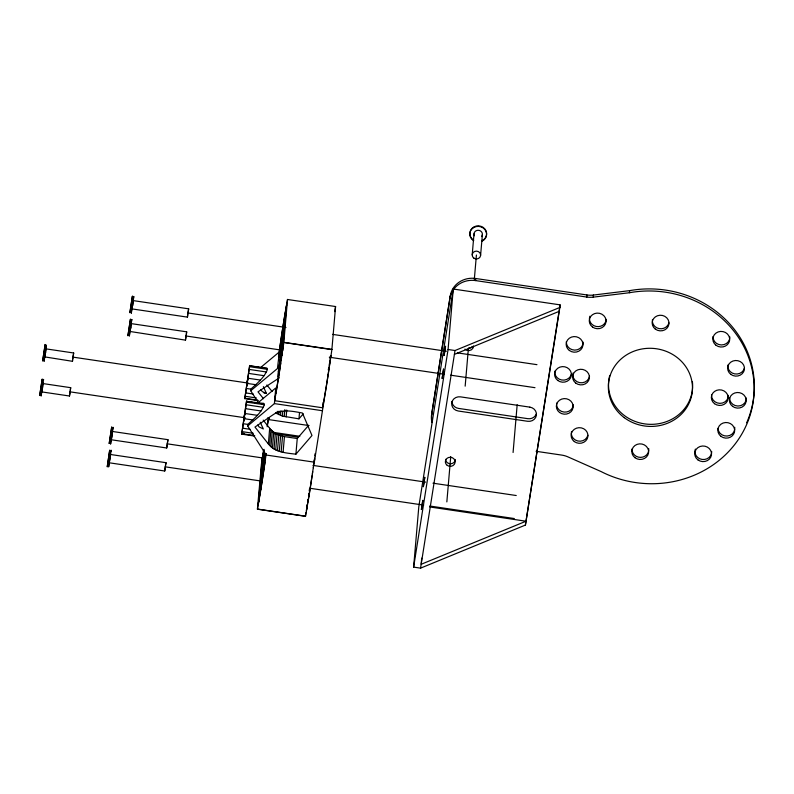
<?xml version="1.0" encoding="UTF-8"?>
<svg xmlns="http://www.w3.org/2000/svg" width="794" height="794" viewBox="0 0 794 794"><rect width="100%" height="100%" fill="white"/><g stroke="black" fill="none" stroke-linecap="round" stroke-linejoin="round"><path stroke-width="1.19" d="M165.529 465.016L165.976 462.713L164.745 471.011L109.244 462.793L109.86 459.339M129.958 331.912L130.573 328.478M131.199 323.734L130.752 327.297M187.672 314.871L187.434 317.134L188.664 308.836L133.174 300.598L132.995 302.355M164.735 470.991L165.45 465.572M111.468 438.635L111.22 439.757L166.71 447.995L167.028 445.176M112.341 432.75L112.46 431.47L167.951 439.678L166.73 447.965M131.199 323.615L186.689 331.832L186.332 334.939L185.468 340.13L130.077 331.485M253.901 435.956L241.694 434.139L246.477 401.367L263.767 403.451L264.382 404.732C261.305 412.9 254.011 418.597 247.807 424.403L247.678 425.971L266.258 455.041L314.315 462.168L325.014 394.439M241.694 434.139L246.676 400.92M258.209 400.623L244.78 398.638L249.584 365.826L266.853 367.989L267.459 369.339C264.432 377.577 257.107 383.323 250.864 389.139L250.715 390.757L258.685 403.154M244.78 398.638L249.763 365.458M42.826 384.088L42.955 383.571L42.558 386.936M44.702 356.893L72.443 361.3L72.542 360.148M131.328 312.469L131.318 313.074M306.206 512.319A54.637 1.35 -81.6 0 1 305.72 514.988L305.482 516.308L257.425 509.192L261.415 464.143A54.637 1.35 -81.6 0 1 262.03 459.944M260.492 478.951L261.97 461.612L263.916 451.022M266.258 455.041L266.367 453.771M268.352 443.925L254.963 427.053L272.957 414.825C281.582 408.592 292.877 411.332 302.425 413.019L311.982 435.499L295.904 454.178C286.336 453.007 274.714 452.421 268.352 443.925L269.692 428.284L263.201 420.105M269.583 445.345L270.923 429.703L269.692 428.284M247.678 425.971L274.406 403.6L275.746 387.968L258.229 402.618M270.952 446.665L272.292 431.033L270.923 429.703M272.431 447.876L273.771 432.234L272.292 431.033M274.019 448.957L275.359 433.316L273.771 432.234M286.356 307.546L284.877 324.885L280.332 349.598M283.825 342.422L287.527 299.417L287.279 300.728A54.637 1.35 -81.6 0 0 286.803 303.407L285.731 310.117M275.697 449.91L277.037 434.268L275.359 433.316M277.463 450.724L278.803 435.082L277.037 434.268M279.289 451.389L280.629 435.747L278.803 435.082M281.165 451.905L282.515 436.273L280.629 435.747M283.091 452.272L284.431 436.631L282.515 436.273M295.904 454.178L297.244 438.536L308.618 425.326M305.482 516.308L305.759 513.103M314.315 462.168L314.563 459.25L313.253 467.706M314.851 455.925L315.039 453.751M322.811 406.657L323.178 402.31M331.892 349.459L335.584 306.534L287.507 299.497M413.624 567.115L418.815 506.641L453.255 289.026L560.078 304.856L559.849 307.457L525.41 525.072L420.562 568.147L413.624 567.115L448.074 349.499L453.255 289.026M431.966 422.567A22.44 20.823 4.9 0 1 431.608 414.766L450.287 295.785A22.44 20.823 4.9 0 1 475.745 278.496L586.955 294.971A22.44 20.823 4.9 0 0 593.406 295.06L629.622 290.644A103.806 96.312 4.9 0 1 730.371 324.617A103.806 96.312 4.9 0 1 746.658 422.795M421.703 558.132L421.177 564.286L526.015 521.221L429.792 506.959M431.608 414.766L450.287 295.785M446.843 501.907L450.734 456.57M472.212 254.705L473.998 233.853M465.165 386.162L468.42 348.179M474.306 279.548L476.41 255.043M450.109 297.869A22.44 20.823 4.9 0 1 475.566 280.58L475.745 278.496M480.598 255.38L482.385 234.528M513.083 452.491L517.182 404.702M525.41 525.072L560.078 304.856M475.566 280.58L586.776 297.055L586.955 294.971M586.776 297.055A22.44 20.823 4.9 0 0 593.227 297.145L593.406 295.06M536.099 451.3L561.765 455.101A22.44 20.823 4.9 0 1 567.948 456.887L601.137 471.586A103.806 96.312 4.9 0 0 753.059 402.568A103.806 96.312 4.9 0 0 629.444 292.728L629.622 290.644M308.965 425.554L269.315 419.689L269.444 418.279M280.461 343.236L277.434 368.555L250.715 390.757M278.496 356.516L281.215 337.748A45.367 1.122 -81.6 0 1 284.659 315.843M278.595 355.365L278.863 352.347L281.265 352.705M303.268 413.863L298.961 418.845L282.336 416.066L277.066 413.634L277.275 411.322M278.754 414.587L279.061 411.113M280.51 415.391L280.917 410.766M282.336 416.066L282.753 411.431M284.222 416.582L284.838 409.635M286.148 416.939L286.763 410.002M298.961 418.845L299.467 413.059M132.548 305.462L131.933 308.896L187.414 317.124M110.664 442.804L110.604 443.935M41.784 391.015L41.725 391.899L69.465 396.007L70.001 393.06L70.696 387.68L42.955 383.571M131.417 311.635L131.804 308.538M110.743 442.139L111.091 439.4M281.92 355.365L279.478 355.017L286.584 305.253M108.917 463.904L108.629 466.951L111.11 450.347M129.63 333.043L129.343 336.1L131.824 319.486M41.457 392.484L41.099 396.057L42.439 387.77M112.282 433.216L112.014 435.142M44.533 357.052L44.077 361.359L45.417 353.062M72.671 359.146L73.356 354.581M132.926 302.861L132.687 304.578M247.668 380.167C248.83 370.54 245.435 393.02 247.053 384.256M244.582 415.59C245.703 406.538 242.488 427.152 243.996 419.579M247.639 380.376L247.4 382.053M244.552 415.798L244.353 417.237M283.835 342.343L331.902 349.38M45.536 352.228L45.933 348.864L73.673 352.983L72.472 361.23M187.781 314.037L188.654 308.816M264.452 451.32L260.233 481.908L265.474 453.582L258.368 503.346L258.794 500.935M307.298 504.389L306.424 510.463L307.576 503.833M307.645 501.957L307.993 499.515M308.519 495.873L308.866 493.441M309.213 491.01L309.561 488.578M45.476 352.645L46.429 345.072M42.499 387.353L43.571 379.413L43.313 380.445M283.537 344.457L283.815 342.512L331.872 349.628L331.594 351.583A54.637 1.35 -81.6 0 1 330.979 355.781M45.516 353.102L45.635 352.268M42.658 386.966L42.419 388.613M111.974 435.43L113.076 427.291L112.361 430.914M167.157 444.312L167.951 439.727M262.467 457.413L263.608 449.702M266.089 454.545L266.188 453.831L265.196 460.589M282.098 354.293L282.872 348.526L277.582 377.13L284.718 326.701L279.518 355.007M313.461 466.316L314.662 458.098M330.155 361.419L330.929 355.643L329.182 365.171M112.103 435.251L110.634 443.886M109.949 458.753L110.485 454.486L165.976 462.694M130.841 327.416L130.663 328.597M244.314 417.465L244.046 419.242M262.983 453.434L262.08 460.073L264.045 449.354M264.531 465.066L265.275 460.52M264.333 466.902L265.037 462.118M281.245 360.059L282.049 354.144M312.36 473.72L311.794 477.978A45.367 1.122 -81.6 0 1 308.34 499.883M312.459 473.105L313.332 467.636M312.389 474.028L312.737 471.676M330.096 356.992L329.917 358.203M329.897 362.709L328.339 373.12M330.106 361.27L328.428 372.962A45.367 1.122 -81.6 0 1 325.014 394.499M111.924 435.727L111.537 438.199M132.638 304.876L131.328 313.074M132.638 305.581L133.789 296.43L132.995 300.559M186.024 335.584L185.468 340.13M247.381 382.162L247.162 383.601M264.263 466.902L263.985 468.738A42.747 1.052 -81.6 0 1 260.799 489.183M264.094 468.47L263.737 470.852A45.367 1.122 -81.6 0 1 260.293 492.766M280.729 363.007L280.004 367.811A42.747 1.052 -81.6 0 1 276.917 387.025L275.855 393.834M281.205 359.841L280.371 365.845A45.367 1.122 -81.6 0 1 276.957 387.383L276.302 391.224M45.347 353.469L44.861 356.446M70.1 391.005L69.465 396.007M328.24 373.726L328.061 374.937M42.32 388.574L41.735 391.879M110.138 455.508L110.545 453.007M186.203 334.433L186.689 331.892M420.562 568.147L455.012 350.531L559.849 307.457M45.685 349.221L46.29 345.737M42.717 383.929L42.936 382.609M70.269 389.943L70.706 387.7M130.931 324.101L131.179 322.602M284.143 319.545L284.907 314.394M260.809 489.064L258.149 505.192A54.637 1.35 -81.6 0 1 257.673 507.872L257.445 509.103M308.866 496.181L308.449 498.672M260.303 492.657L258.953 500.557M308.092 501.332L308.36 499.773M308.37 499.148L306.206 512.309M284.709 316.101L285.592 310.355M267.985 421.286L268.551 417.952M285.076 313.938L285.324 312.518M307.933 501.778L307.685 503.207M285.999 308.042L285.354 312.34M268.62 418.15L268.035 421.574A42.747 1.052 -81.6 0 0 267.171 426.725M324.27 398.28L323.148 404.732M324.349 397.814L324.974 394.152A42.747 1.052 -81.6 0 0 328.061 374.986M275.329 396.831L276.094 391.849M286.158 307.665L286.545 305.482M274.754 399.531L275.538 395.084M274.952 398.985L274.655 400.692L322.711 407.808M334.671 311.625L334.86 310.533A54.637 1.35 -81.6 0 1 335.336 307.854M45.715 349.866L45.933 348.894M73.455 353.975L73.673 352.983M131.397 321.332L131.804 319.456M110.277 455.409L110.475 454.476M335.405 307.477L335.584 306.534M328.299 369.944L328.746 367.562M132.995 301.353L133.174 300.658M131.02 324.369L131.189 323.615M110.753 451.826L111.091 450.317M107.279 466.693L109.701 450.109L107.24 466.753M261.365 366.907L278.863 352.347M279.319 377.855L258 391.839L263.459 398.677M454.396 354.392L559.244 311.317M593.227 297.145L629.444 292.728M261.633 403.62L263.767 403.451M448.074 349.499L455.012 350.531M188.039 312.975L285.989 327.485M332.507 334.373L446.367 351.246M457.384 352.873L536.962 364.664M186.064 335.991L282.783 350.323M329.312 357.211L444.392 374.262M450.516 375.165L534.987 387.68M278.476 356.724L280.877 357.082M249.584 365.826L254.239 366.52M256.571 366.858L258.904 367.205M261.236 367.553L264.739 368.069M249.713 366.709L267.459 369.339M249.415 369.458L266.496 371.989M248.909 373.448L264.065 375.691M248.244 378.272L260.392 380.068M73.534 357.211L248.284 383.095M247.48 383.472L255.847 384.703M246.706 388.524L250.864 389.139M264.015 393.03L266.417 393.387L263.35 386.648M245.981 392.951L253.147 394.013M245.376 396.305L256.313 397.923M244.969 398.26L257.792 400.166M274.406 403.6L322.453 410.726M246.477 401.367L252.303 402.23M254.636 402.578L256.968 402.925M246.626 402.101L264.382 404.732M246.339 404.791L263.429 407.322M245.842 408.721L261.008 410.974M245.187 413.525L257.335 415.322M70.567 391.918L245.306 417.803M244.433 418.716L252.79 419.957M243.649 423.788L247.807 424.403M272.173 432.184L299.814 436.283M242.924 428.254L250.09 429.316M274.446 433.663L298.475 437.226M284.431 436.631L297.244 438.536M242.319 431.668L253.256 433.286M241.743 432.968L244.105 433.316M241.892 433.693L254.725 435.598M167.326 443.836L264.045 458.158M313.015 465.413L425.653 482.107M432.998 483.189L516.249 495.525M165.351 466.852L262.07 481.184M309.819 488.25L423.678 505.123M429.802 506.026L514.274 518.542M257.454 509.063L305.511 516.179M266.417 393.387L262.298 391.601L260.76 389.675M275.488 412.562L277.066 413.634M266.873 384.971L272.084 391.492M257.683 425.068L259.221 427.013L263.32 428.929L260.243 422.249M267.985 417.614L269.315 419.689M267.35 425.137A45.367 1.122 -81.6 0 1 267.995 421.217M283.537 344.457A54.637 1.35 -81.6 0 1 282.922 348.665M312.042 475.864A42.747 1.052 -81.6 0 1 308.856 496.31M280.967 339.862A42.747 1.052 -81.6 0 1 284.153 319.416M473.621 240.691A8.416 7.811 4.9 0 1 472.122 228.712A8.416 7.811 4.9 0 1 485.065 229.754A8.416 7.811 4.9 0 1 481.67 241.346M473.671 240.175A8.416 7.811 4.9 0 1 472.033 228.325A8.416 7.811 4.9 0 1 484.866 228.93A8.416 7.811 4.9 0 1 482.246 240.582M474.365 235.758A4.208 3.901 4.9 0 1 475.844 230.915A4.208 3.901 4.9 0 1 481.243 231.54A4.208 3.901 4.9 0 1 481.551 236.582M432.144 420.483A22.44 20.823 4.9 0 1 431.787 412.682M589.535 376.227A8.416 7.811 4.9 0 1 579.62 382.648A8.416 7.811 4.9 0 1 573.04 373.081M648.738 448.64A8.416 7.811 4.9 0 1 640.728 457.384A8.416 7.811 4.9 0 1 632.004 449.037M668.935 322.89A8.416 7.811 4.9 0 1 659.159 328.627A8.416 7.811 4.9 0 1 652.43 319.734M728.346 395.352A8.416 7.811 4.9 0 1 719.86 403.362A8.416 7.811 4.9 0 1 711.543 395.015M573.328 404.851A8.416 7.811 4.9 0 1 564.077 412.076A8.416 7.811 4.9 0 1 556.604 403.084M587.888 435.33A8.416 7.811 4.9 0 1 577.744 440.978A8.416 7.811 4.9 0 1 571.531 431.489M571.362 374.252A8.416 7.811 4.9 0 1 561.586 379.979A8.416 7.811 4.9 0 1 554.857 371.096M583.153 342.115A8.416 7.811 4.9 0 1 574.667 350.114A8.416 7.811 4.9 0 1 566.34 341.767M606.249 319.367A8.416 7.811 4.9 0 1 596.244 326.483A8.416 7.811 4.9 0 1 589.882 316.211M711.712 451.528A8.416 7.811 4.9 0 1 702.085 459.438A8.416 7.811 4.9 0 1 695.346 449.096M734.758 427.301A8.416 7.811 4.9 0 1 727.135 436.035A8.416 7.811 4.9 0 1 718.004 428.432M746.38 398.032A8.416 7.811 4.9 0 1 737.894 406.032A8.416 7.811 4.9 0 1 729.577 397.685M729.855 336.944A8.416 7.811 4.9 0 1 721.369 344.953A8.416 7.811 4.9 0 1 713.042 336.606M744.415 368.148A8.416 7.811 4.9 0 1 734.639 373.885A8.416 7.811 4.9 0 1 727.909 364.992M692.388 381.517A42.082 39.045 4.9 0 1 647.924 424.234A42.082 39.045 4.9 0 1 609.683 375.661M472.45 346.521A4.913 4.556 4.9 0 1 468.966 348.02M536.278 414.002A7.712 7.156 4.9 0 1 527.861 418.676L458.495 408.404A7.712 7.156 4.9 0 1 451.915 401.506M455.359 459.518A4.913 4.556 4.9 0 1 450.416 463.756A4.913 4.556 4.9 0 1 445.553 459.319M473.462 345.956A4.913 4.556 4.9 0 1 464.947 349.112M109.205 443.489L111.696 427.122L109.205 443.489M127.943 335.654L130.424 319.248L127.943 335.654M129.918 312.637L132.39 296.231L129.918 312.637M421.396 509.579L422.805 500.309L421.396 509.49M423.361 486.643L424.77 477.373L423.361 486.643M442.159 378.41L443.558 369.111L442.159 378.41M444.124 355.474L445.533 346.194L444.124 355.375M39.71 395.491L42.181 379.204L39.71 395.491M42.687 360.794L45.159 344.497L42.687 360.794M260.075 483.715L258.596 501.054L264.62 459.001L260.075 483.715M284.46 329.649L282.982 346.988L278.436 371.701L284.46 329.649M529.876 407.143L460.52 396.861A7.712 7.156 4.9 0 0 451.766 402.806A7.712 7.156 4.9 0 0 458.277 411.014L527.643 421.286A7.712 7.156 4.9 0 0 536.387 415.341A7.712 7.156 4.9 0 0 529.876 407.143M473.8 258.07A4.208 3.901 4.9 0 0 480.569 255.658A4.208 3.901 4.9 0 0 474.852 251.39A4.208 3.901 4.9 0 0 473.8 258.07M575.819 383.145A8.416 7.811 4.9 0 0 589.356 378.311A8.416 7.811 4.9 0 0 577.933 369.786A8.416 7.811 4.9 0 0 575.819 383.145M635.001 457.721A8.416 7.811 4.9 0 0 648.549 452.898A8.416 7.811 4.9 0 0 637.116 444.362A8.416 7.811 4.9 0 0 635.001 457.721M655.358 329.123A8.416 7.811 4.9 0 0 668.905 324.289A8.416 7.811 4.9 0 0 657.472 315.754A8.416 7.811 4.9 0 0 655.358 329.123M714.54 403.699A8.416 7.811 4.9 0 0 728.088 398.866A8.416 7.811 4.9 0 0 716.654 390.33A8.416 7.811 4.9 0 0 714.54 403.699M559.532 412.463A8.416 7.811 4.9 0 0 573.07 407.64A8.416 7.811 4.9 0 0 561.646 399.104A8.416 7.811 4.9 0 0 559.532 412.463M574.31 441.563A8.416 7.811 4.9 0 0 587.858 436.73A8.416 7.811 4.9 0 0 576.424 428.194A8.416 7.811 4.9 0 0 574.31 441.563M557.785 380.475A8.416 7.811 4.9 0 0 571.323 375.641A8.416 7.811 4.9 0 0 559.899 367.116A8.416 7.811 4.9 0 0 557.785 380.475M569.348 350.462A8.416 7.811 4.9 0 0 582.885 345.628A8.416 7.811 4.9 0 0 571.462 337.093A8.416 7.811 4.9 0 0 569.348 350.462M592.453 326.979A8.416 7.811 4.9 0 0 605.991 322.146A8.416 7.811 4.9 0 0 594.567 313.61A8.416 7.811 4.9 0 0 592.453 326.979M697.906 459.865A8.416 7.811 4.9 0 0 711.454 455.031A8.416 7.811 4.9 0 0 700.03 446.506A8.416 7.811 4.9 0 0 697.906 459.865M721.021 436.392A8.416 7.811 4.9 0 0 734.559 431.559A8.416 7.811 4.9 0 0 723.136 423.023A8.416 7.811 4.9 0 0 721.021 436.392M732.574 406.369A8.416 7.811 4.9 0 0 746.122 401.536A8.416 7.811 4.9 0 0 734.688 393.01A8.416 7.811 4.9 0 0 732.574 406.369M716.049 345.291A8.416 7.811 4.9 0 0 729.587 340.457A8.416 7.811 4.9 0 0 718.163 331.922A8.416 7.811 4.9 0 0 716.049 345.291M730.827 374.381A8.416 7.811 4.9 0 0 744.375 369.547A8.416 7.811 4.9 0 0 732.951 361.012A8.416 7.811 4.9 0 0 730.827 374.381M624.302 417.684A42.082 39.045 4.9 0 0 692.021 393.526A42.082 39.045 4.9 0 0 634.882 350.859A42.082 39.045 4.9 0 0 624.302 417.684M447.191 465.344A4.913 4.556 4.9 0 0 455.091 462.525A4.913 4.556 4.9 0 0 448.421 457.552A4.913 4.556 4.9 0 0 447.191 465.344"/></g></svg>
